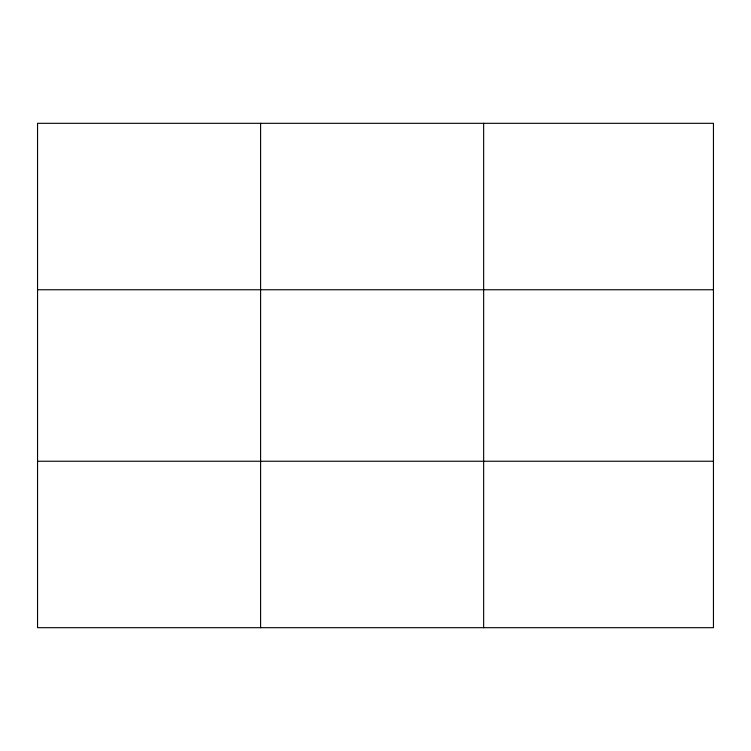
<?xml version="1.0" encoding="UTF-8"?>
<svg xmlns="http://www.w3.org/2000/svg" width="751" height="751" viewBox="0 0 751 751"><rect width="100%" height="100%" fill="white"/><g stroke="black" fill="none" stroke-linecap="round" stroke-linejoin="round"><path stroke-width="1.13" d="M260.597 123.314L260.597 627.686M483.644 123.314L483.644 627.686M37.55 289.755L713.45 289.755M37.55 461.245L713.45 461.245M713.45 603.907L713.45 627.686L37.55 627.686L37.55 123.314L713.45 123.314L713.45 603.907"/></g></svg>
